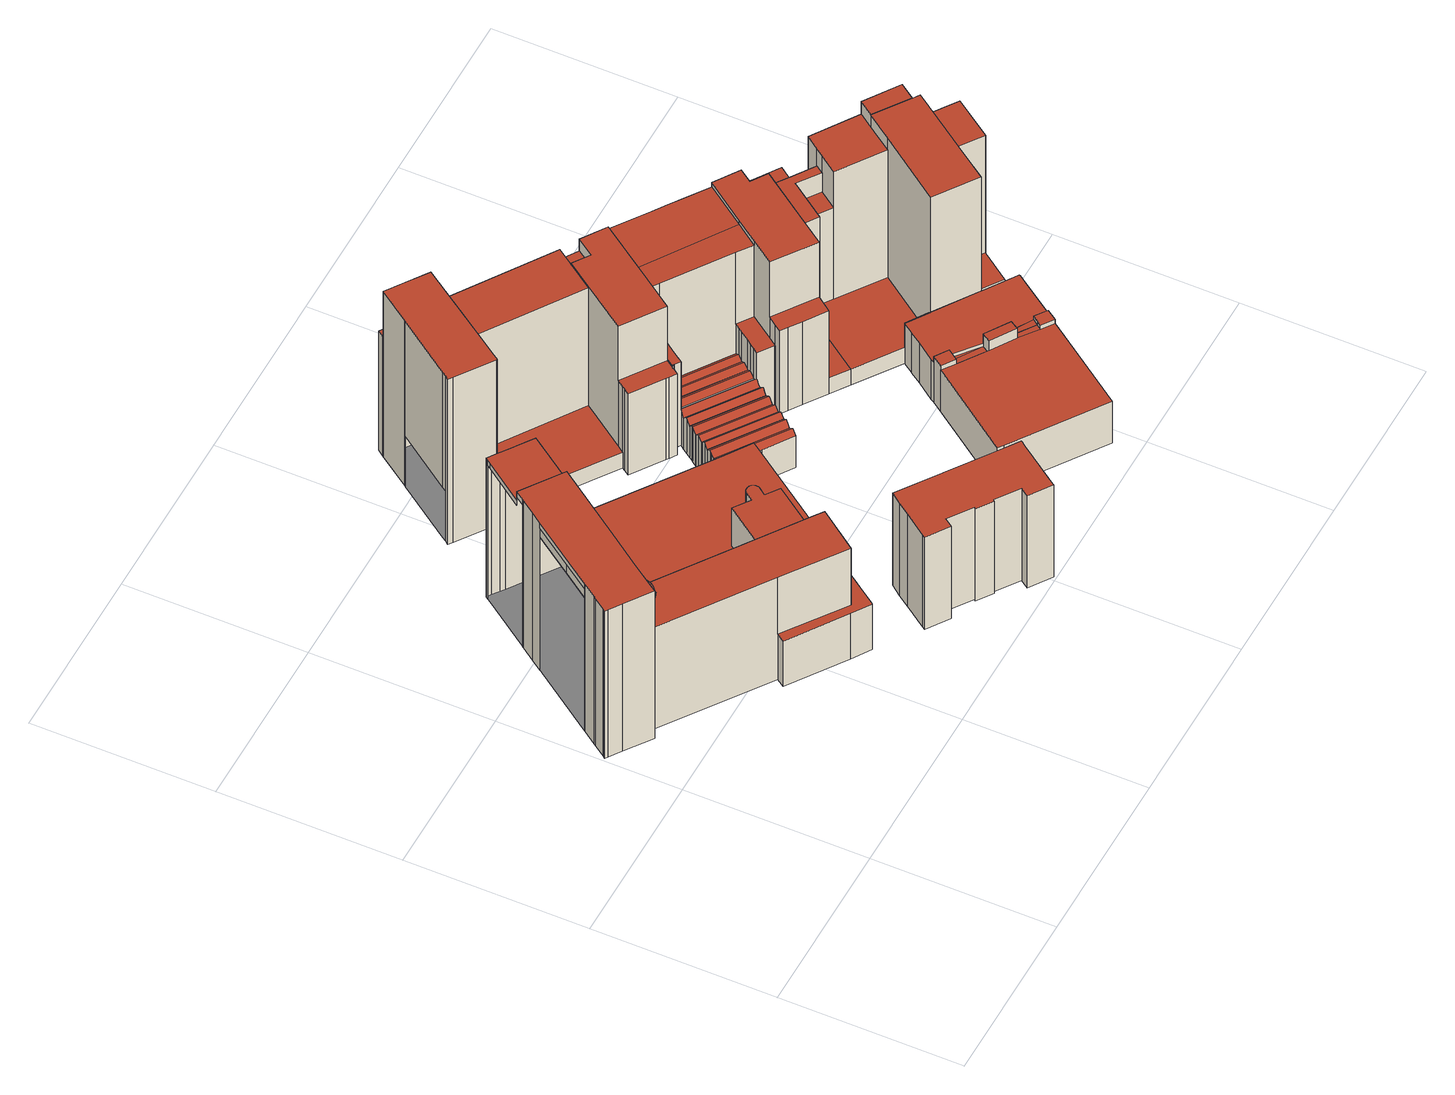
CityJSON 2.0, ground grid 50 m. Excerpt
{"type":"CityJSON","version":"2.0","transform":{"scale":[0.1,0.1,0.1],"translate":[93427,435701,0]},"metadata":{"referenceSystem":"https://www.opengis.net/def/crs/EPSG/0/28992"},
"CityObjects":{
"building1":{"type":"Building","attributes":{"TerrainHeight":2.02,"bron_geo":"Lidar 15-30 punten - nov. 2008","bron_tex":"UltraCAM-X 10cm juni 2008","status":"1","voll_tex":"complete"},"geometry":[{"type":"MultiSurface","lod":"2","boundaries":[[[0,1,2,3,4,5,6,7,8,9,10,11,12,13,14,15,16,17,18,19]],[[20,21,22,23,24,25,26,27,28,29,30,31,32,33,34,35,36]],[[37,38,39,40,41,42,43,44,45,46,47,48,49,50,51,52,53,54,55,56,57,58,59,60,61,62,63,64,65,66,67,68,69,70,71,72,73,74,75,76,77,78,79,80,81,82,83,84,85,86,87,88,89,90,91,92,93,94,95,96,97,98,99,100,101,102,103,104,105,106,107,108,109,110,111,112,113]],[[114,115,116,117,118,119,120,121,122,123,124,125,126,127,128,129,130,131,132]],[[133,134,135,136,137,138,139,140,141,142,143,144,145,146,147,148,149,150,151,152,153,154,155,156,157,158,159,160,161,162,163,164,165,166,167,168,169,170,171,172,173,174,175,176,177,178,179,180,181,182,183]],[[184,185,186,187,188,189,190,191,192]],[[193,194,195,196,197,198,199,200,201,202,203,204,205,206,207,208,209,210,211,212,213,214,215,216,217,218,219,220,221]],[[10,205,204,11]],[[9,206,205,10]],[[8,207,206,9]],[[7,208,207,8]],[[6,209,208,7]],[[5,210,209,6]],[[4,211,210,5]],[[3,222,223,4]],[[2,224,225,3]],[[1,226,224,2]],[[0,227,226,1]],[[19,228,229,0]],[[18,186,185,19]],[[17,51,50,18]],[[16,114,132,17]],[[15,30,29,16]],[[14,201,200,15]],[[13,202,201,14]],[[12,203,202,13]],[[11,204,203,12]],[[28,115,114,29]],[[27,116,115,28]],[[26,117,116,27]],[[25,118,117,26]],[[24,119,118,25]],[[23,120,119,24]],[[22,121,120,23]],[[21,122,121,22]],[[20,123,122,21]],[[36,124,123,20]],[[35,60,59,36]],[[34,183,182,35]],[[33,111,110,34]],[[32,112,111,33]],[[31,113,112,32]],[[30,200,199,31]],[[48,218,217,49]],[[47,219,218,48]],[[46,220,219,47]],[[45,230,220,46]],[[44,221,230,45]],[[43,193,221,44]],[[42,194,193,43]],[[41,195,194,42]],[[40,231,195,41]],[[39,196,231,40]],[[38,197,196,39]],[[37,198,197,38]],[[113,199,198,37]],[[131,52,51,132]],[[130,53,52,131]],[[129,54,53,130]],[[128,55,54,129]],[[127,56,55,128]],[[126,57,56,127]],[[125,58,57,126]],[[124,59,58,125]],[[181,61,60,182]],[[180,62,61,181]],[[179,63,62,180]],[[178,64,63,179]],[[177,65,64,178]],[[176,66,65,177]],[[175,67,66,176]],[[174,68,67,175]],[[173,69,68,174]],[[172,70,69,173]],[[171,71,70,172]],[[170,72,71,171]],[[169,73,72,170]],[[168,74,73,169]],[[167,75,74,168]],[[166,76,75,167]],[[165,77,76,166]],[[164,78,77,165]],[[163,79,78,164]],[[162,80,79,163]],[[161,81,80,162]],[[160,82,81,161]],[[159,83,82,160]],[[158,84,83,159]],[[157,85,84,158]],[[156,86,85,157]],[[155,87,86,156]],[[154,88,87,155]],[[153,89,88,154]],[[152,90,89,153]],[[151,91,90,152]],[[150,92,91,151]],[[149,93,92,150]],[[148,94,93,149]],[[147,95,94,148]],[[146,96,95,147]],[[145,97,96,146]],[[144,98,97,145]],[[143,99,98,144]],[[142,100,99,143]],[[141,101,100,142]],[[140,102,101,141]],[[139,103,102,140]],[[138,104,103,139]],[[137,105,104,138]],[[136,106,105,137]],[[135,107,106,136]],[[134,108,107,135]],[[133,109,108,134]],[[183,110,109,133]],[[184,232,233,185]],[[192,234,232,184]],[[191,214,213,192]],[[190,215,214,191]],[[189,216,215,190]],[[188,235,216,189]],[[187,217,235,188]],[[186,50,49,187]]],"semantics":{"surfaces":[{"type":"RoofSurface"},{"type":"GroundSurface"},{"type":"WallSurface"}],"values":[0,0,0,0,0,0,1,2,2,2,2,2,2,2,2,2,2,2,2,2,2,2,2,2,2,2,2,2,2,2,2,2,2,2,2,2,2,2,2,2,2,2,2,2,2,2,2,2,2,2,2,2,2,2,2,2,2,2,2,2,2,2,2,2,2,2,2,2,2,2,2,2,2,2,2,2,2,2,2,2,2,2,2,2,2,2,2,2,2,2,2,2,2,2,2,2,2,2,2,2,2,2,2,2,2,2,2,2,2,2,2,2,2,2,2,2,2,2,2,2,2,2]}}]},
"building2":{"type":"Building","attributes":{"TerrainHeight":3.97,"bron_geo":"Lidar 15-30 punten - nov. 2008","bron_tex":"UltraCAM-X 10cm juni 2008","status":"1","voll_tex":"complete"},"geometry":[{"type":"MultiSurface","lod":"2","boundaries":[[[236,237,238,239,240,241,242,243,244,245,246,247,248,249,250,251,252,253,254,255,256,257]],[[258,259,260,261,262,263,264,265,266,267,268,269,270,271,272,273,274,275,276,277,278,279,280,281,282,283,284,285,286,287]],[[288,289,290,291,292,293,294,295,296,297,298,299,300,301,302,303,304,305,306,307,308,309,310,311,312,313,314,315,316,317,318,319,320,321,322,323,324,325,326,327,328,329,330,331,332,333,334,335,336,337]],[[240,314,313,241]],[[239,315,314,240]],[[238,316,315,239]],[[237,317,316,238]],[[236,318,317,237]],[[257,258,287,236]],[[256,298,297,257]],[[255,299,298,256]],[[254,300,299,255]],[[253,301,300,254]],[[252,302,301,253]],[[251,303,302,252]],[[250,304,303,251]],[[249,305,304,250]],[[248,306,305,249]],[[247,307,306,248]],[[246,308,307,247]],[[245,309,308,246]],[[244,310,309,245]],[[243,311,310,244]],[[242,312,311,243]],[[241,313,312,242]],[[286,319,318,287]],[[285,320,319,286]],[[284,321,320,285]],[[283,322,321,284]],[[282,323,322,283]],[[281,324,323,282]],[[280,325,324,281]],[[279,326,325,280]],[[278,327,326,279]],[[277,328,327,278]],[[276,329,328,277]],[[275,330,329,276]],[[274,331,330,275]],[[273,332,331,274]],[[272,333,332,273]],[[271,334,333,272]],[[270,335,334,271]],[[269,336,335,270]],[[268,337,336,269]],[[267,288,337,268]],[[266,289,288,267]],[[265,290,289,266]],[[264,291,290,265]],[[263,292,291,264]],[[262,293,292,263]],[[261,294,293,262]],[[260,295,294,261]],[[259,296,295,260]],[[258,297,296,259]]],"semantics":{"surfaces":[{"type":"RoofSurface"},{"type":"GroundSurface"},{"type":"WallSurface"}],"values":[0,0,1,2,2,2,2,2,2,2,2,2,2,2,2,2,2,2,2,2,2,2,2,2,2,2,2,2,2,2,2,2,2,2,2,2,2,2,2,2,2,2,2,2,2,2,2,2,2,2,2,2,2,2]}}]},
"building3":{"type":"Building","attributes":{"TerrainHeight":2.93,"bron_geo":"Lidar 15-30 punten - nov. 2008","bron_tex":"UltraCAM-X 10cm juni 2008","status":"1","voll_tex":"complete"},"geometry":[{"type":"MultiSurface","lod":"2","boundaries":[[[338,339,340,341,342,343,344,345]],[[346,347,348,349,350,351,352]],[[353,354,355,356,357,358,359,360]],[[361,362,363,364,365]],[[366,367,368,369,370]],[[368,367,371,372,373]],[[374,375,376,377,378]],[[379,380,374,378,381]],[[382,383,384,385,386,387]],[[388,389,383,382,390,391]],[[392,393,394,395]],[[393,396,397,394]],[[398,399,400,401,402]],[[403,399,398,404,405]],[[406,407,408,409,410]],[[376,375,411,406,410,412]],[[413,414,415,416]],[[417,413,416,418]],[[419,420,421,422,423,424,425,426,427,428,429,430,431,432,433,434,435,436,437]],[[438,439,440,441,442,443,444,445,446,447,448,449,450,451,452,453,454,455,456]],[[457,458,459,460]],[[461,462,457,460,463,464]],[[465,392,395,466]],[[467,465,466,468]],[[469,470,471,472]],[[473,469,472,474]],[[475,476,477,478]],[[479,480,481,482,483]],[[484,485,486,487]],[[488,489,490,491]],[[492,493,494,495,496,497]],[[498,499,500,501,502,503,504]],[[505,506,507,508]],[[509,510,511,512,513,514,515,516]],[[517,518,519,520,521,522,523,524,525,526]],[[527,528,529,530,531,532]],[[533,534,535,536,537,538,539,540,541,542,543]],[[544,545,546,547,548,549,550,551,552]],[[553,554,555,556,557,558]],[[559,560,561,562,563]],[[564,565,566,567,568,569]],[[570,571,572,573,574,575,576,577,578,579,580,581,582,583,584]],[[530,585,586,587,588,589,590,531]],[[591,592,593,594,595]],[[596,597,598,599]],[[600,601,602,603,604,605,592,591]],[[606,607,608,609,610,611]],[[612,613,614,615,616]],[[617,618,619,620,621,622,623,624,625,626,627]],[[628,629,630,631]],[[632,633,634,635,636,637,638,639,640,641,642,643,644,645,646,647,648,649,650,651,652,653,654,655,656,657,658,659,660,661,662,663,664,665,666,667,668,669,670,671,672,673,674,675,676,677,678,679,680,681,682,683,684,685,686,687,688,689,690,691,692,693,694,695,696,697,698,699,700,701,702,703,704,705,706,707,708,709,710,711,712,713,714,715,716,717,718,719,720,721,722,723,724,725,726,727,728,729,730,731]],[[415,732,733,416]],[[414,461,464,415]],[[413,734,735,414]],[[416,733,736,418]],[[417,737,734,413]],[[418,386,385,417]],[[436,712,711,437]],[[435,713,712,436]],[[434,714,713,435]],[[433,715,714,434]],[[432,716,715,433]],[[431,717,716,432]],[[430,718,717,431]],[[429,719,718,430]],[[428,720,719,429]],[[427,721,720,428]],[[426,722,721,427]],[[425,723,722,426]],[[424,724,723,425]],[[423,725,724,424]],[[422,726,725,423]],[[421,727,726,422]],[[420,728,727,421]],[[419,729,728,420]],[[455,693,692,456]],[[454,694,693,455]],[[453,695,694,454]],[[452,696,695,453]],[[451,697,696,452]],[[450,698,697,451]],[[449,699,698,450]],[[448,700,699,449]],[[447,701,700,448]],[[446,702,701,447]],[[445,703,702,446]],[[444,704,703,445]],[[443,705,704,444]],[[442,706,705,443]],[[441,707,706,442]],[[440,708,707,441]],[[439,709,708,440]],[[438,710,709,439]],[[344,614,613,345]],[[343,480,479,344]],[[342,475,478,343]],[[341,476,475,342]],[[340,555,554,341]],[[339,531,590,340]],[[338,542,541,738]],[[738,532,531,339]],[[345,623,622,338]],[[351,362,361,352]],[[350,484,487,351]],[[348,598,597,349]],[[347,739,740,348]],[[346,593,592,347]],[[358,530,529,741]],[[741,521,520,359]],[[357,585,530,358]],[[356,544,552,357]],[[355,365,364,356]],[[354,361,365,355]],[[353,346,352,354]],[[360,594,593,353]],[[359,502,501,360]],[[463,658,732,464]],[[462,742,650,457]],[[461,735,742,462]],[[465,743,744,392]],[[467,745,743,465]],[[468,471,470,467]],[[471,746,747,472]],[[472,747,748,474]],[[474,459,458,473]],[[369,749,750,370]],[[368,751,749,369]],[[366,752,753,367]],[[373,754,751,368]],[[372,755,754,373]],[[371,388,391,372]],[[367,753,756,371]],[[377,757,758,378]],[[376,759,757,377]],[[374,760,761,375]],[[378,758,655,381]],[[380,653,760,374]],[[379,654,653,380]],[[381,655,654,379]],[[387,657,762,382]],[[386,736,657,387]],[[384,651,737,385]],[[383,763,651,384]],[[390,764,755,391]],[[382,762,764,390]],[[389,765,763,383]],[[388,756,765,389]],[[402,766,767,398]],[[401,750,766,402]],[[400,366,370,401]],[[399,768,752,400]],[[404,769,770,405]],[[398,767,769,404]],[[403,771,768,399]],[[405,409,408,403]],[[409,770,772,410]],[[407,773,771,408]],[[406,774,773,407]],[[412,656,759,376]],[[410,772,656,412]],[[411,652,774,406]],[[375,761,652,411]],[[363,545,544,364]],[[362,487,486,363]],[[477,775,776,478]],[[476,554,553,477]],[[481,553,558,482]],[[480,776,775,481]],[[483,615,614,479]],[[490,601,600,491]],[[489,602,601,490]],[[491,777,778,488]],[[496,597,596,497]],[[495,350,349,496]],[[494,485,484,495]],[[493,547,546,494]],[[497,604,603,492]],[[503,647,646,504]],[[502,520,519,503]],[[500,595,594,501]],[[499,644,643,500]],[[498,645,644,499]],[[504,646,645,498]],[[507,493,779,508]],[[506,548,547,507]],[[505,635,634,506]],[[508,514,513,505]],[[515,603,602,516]],[[514,779,492,515]],[[512,780,635,513]],[[511,631,630,512]],[[510,611,610,511]],[[509,641,640,510]],[[516,489,488,509]],[[525,458,457,526]],[[524,470,469,781]],[[781,469,473,525]],[[523,744,745,524]],[[522,396,393,782]],[[782,393,392,523]],[[518,648,647,519]],[[517,649,648,518]],[[526,650,649,517]],[[528,522,521,529]],[[527,397,396,528]],[[532,541,540,527]],[[542,622,621,543]],[[783,394,397,540]],[[539,395,394,783]],[[784,466,395,539]],[[538,468,466,784]],[[537,748,746,538]],[[785,460,459,537]],[[536,463,460,785]],[[535,786,658,536]],[[534,659,786,535]],[[533,660,659,534]],[[543,661,660,533]],[[551,731,730,552]],[[550,632,731,551]],[[549,633,632,550]],[[548,634,633,549]],[[545,486,485,546]],[[557,689,688,558]],[[556,690,689,557]],[[555,691,690,556]],[[561,683,787,562]],[[560,684,683,561]],[[559,685,684,560]],[[563,686,685,559]],[[569,681,788,564]],[[568,682,681,569]],[[567,787,682,568]],[[566,563,562,567]],[[565,687,686,566]],[[583,677,676,584]],[[582,789,790,583]],[[581,791,789,582]],[[580,680,679,581]],[[579,788,680,580]],[[578,565,564,579]],[[577,688,687,578]],[[576,483,482,577]],[[575,616,615,576]],[[574,671,670,575]],[[573,672,671,574]],[[572,673,672,573]],[[571,674,673,572]],[[570,675,674,571]],[[584,676,675,570]],[[589,692,691,590]],[[588,438,456,589]],[[587,711,710,588]],[[586,419,437,587]],[[585,730,729,586]],[[595,643,792,591]],[[598,740,793,599]],[[599,605,604,596]],[[605,793,739,592]],[[591,792,642,600]],[[608,637,794,609]],[[607,638,637,608]],[[606,639,638,607]],[[611,640,639,606]],[[616,670,669,612]],[[626,667,666,627]],[[625,668,667,626]],[[624,669,668,625]],[[623,613,612,624]],[[620,662,661,621]],[[619,663,662,620]],[[618,664,663,619]],[[617,665,664,618]],[[627,666,665,617]],[[629,636,780,630]],[[628,794,636,629]],[[631,610,609,628]]],"semantics":{"surfaces":[{"type":"RoofSurface"},{"type":"GroundSurface"},{"type":"WallSurface"}],"values":[0,0,0,0,0,0,0,0,0,0,0,0,0,0,0,0,0,0,0,0,0,0,0,0,0,0,0,0,0,0,0,0,0,0,0,0,0,0,0,0,0,0,0,0,0,0,0,0,0,0,1,2,2,2,2,2,2,2,2,2,2,2,2,2,2,2,2,2,2,2,2,2,2,2,2,2,2,2,2,2,2,2,2,2,2,2,2,2,2,2,2,2,2,2,2,2,2,2,2,2,2,2,2,2,2,2,2,2,2,2,2,2,2,2,2,2,2,2,2,2,2,2,2,2,2,2,2,2,2,2,2,2,2,2,2,2,2,2,2,2,2,2,2,2,2,2,2,2,2,2,2,2,2,2,2,2,2,2,2,2,2,2,2,2,2,2,2,2,2,2,2,2,2,2,2,2,2,2,2,2,2,2,2,2,2,2,2,2,2,2,2,2,2,2,2,2,2,2,2,2,2,2,2,2,2,2,2,2,2,2,2,2,2,2,2,2,2,2,2,2,2,2,2,2,2,2,2,2,2,2,2,2,2,2,2,2,2,2,2,2,2,2,2,2,2,2,2,2,2,2,2,2,2,2,2,2,2,2,2,2,2,2,2,2,2,2,2,2,2,2,2,2,2,2,2,2,2]}}]},
"building4":{"type":"Building","attributes":{"TerrainHeight":3.04,"bron_geo":"Lidar 15-30 punten - nov. 2008","bron_tex":"UltraCAM-X 10cm juni 2008","status":"1","voll_tex":"complete"},"geometry":[{"type":"MultiSurface","lod":"2","boundaries":[[[795,796,797,798]],[[799,800,801,802,803,804,805,806,807]],[[803,808,809,804]],[[810,811,812]],[[813,810,812,814]],[[815,816,817,818,819,820,821,822,823,824,825,778,777,826,827,828,829,830]],[[831,818,832,833]],[[834,835,836,837]],[[838,839,840,841]],[[842,843,844,845,846,847,848,849,850,851,852,853,854,855,642,641,856]],[[797,810,813,798]],[[796,817,816,797]],[[857,833,832,796]],[[795,804,809,857]],[[798,805,804,795]],[[807,858,850,799]],[[805,813,814,806]],[[801,848,859,802]],[[800,849,848,801]],[[799,850,849,800]],[[811,860,861,812]],[[812,861,862,814]],[[829,852,851,830]],[[828,853,852,829]],[[827,854,853,828]],[[826,855,854,827]],[[777,642,855,826]],[[825,856,641,778]],[[824,842,856,825]],[[823,843,842,824]],[[822,844,843,823]],[[821,845,844,822]],[[820,846,845,821]],[[819,847,846,820]],[[815,811,810,816]],[[863,817,832]],[[833,809,808,831]],[[836,818,831,864]],[[864,808,803,837]],[[835,819,818,836]],[[834,859,847,835]],[[837,803,802,834]],[[841,851,858,838]],[[840,815,830,841]],[[839,862,860,840]],[[838,807,806,839]]],"semantics":{"surfaces":[{"type":"RoofSurface"},{"type":"GroundSurface"},{"type":"WallSurface"}],"values":[0,0,0,0,0,0,0,0,0,1,2,2,2,2,2,2,2,2,2,2,2,2,2,2,2,2,2,2,2,2,2,2,2,2,2,2,2,2,2,2,2,2,2,2,2,2]}}]}
},
"vertices":[
[246,1048,526],[243,1044,526],[218,1007,526],[197,978,526],[68,795,526],[67,793,526],[41,756,526],[36,749,526],[15,719,526],[12,715,526],[11,714,526],[10,712,526],[17,707,526],[50,684,526],[121,634,526],[136,656,526],[172,708,526],[241,805,526],[374,994,526],[263,1072,526],[267,710,364],[258,701,364],[248,693,364],[236,689,364],[223,686,364],[210,687,364],[198,690,364],[186,695,364],[176,703,364],[172,708,364],[136,656,364],[422,454,364],[584,338,364],[663,447,364],[640,464,364],[530,541,364],[274,721,364],[407,432,162],[559,327,162],[609,293,162],[612,297,162],[643,341,162],[656,360,162],[679,392,162],[746,488,162],[753,498,162],[758,505,162],[950,778,162],[876,828,162],[462,1120,162],[374,994,162],[241,805,162],[251,800,162],[261,792,162],[269,782,162],[275,771,162],[279,758,162],[280,746,162],[278,733,162],[274,721,162],[530,541,162],[628,679,162],[672,647,162],[686,667,162],[687,668,162],[688,669,162],[689,670,162],[690,671,162],[691,671,162],[692,672,162],[693,673,162],[694,673,162],[695,674,162],[697,674,162],[698,674,162],[699,674,162],[700,674,162],[702,674,162],[703,674,162],[704,674,162],[705,674,162],[706,673,162],[708,673,162],[709,672,162],[710,672,162],[711,671,162],[712,670,162],[713,669,162],[714,669,162],[714,668,162],[715,667,162],[716,666,162],[716,665,162],[717,663,162],[717,662,162],[718,661,162],[718,660,162],[718,659,162],[718,657,162],[718,656,162],[718,655,162],[718,654,162],[718,652,162],[718,651,162],[717,650,162],[717,649,162],[716,648,162],[715,647,162],[701,627,162],[737,601,162],[640,464,162],[663,447,162],[584,338,162],[422,454,162],[172,708,362],[176,703,362],[186,695,362],[198,690,362],[210,687,362],[223,686,362],[236,689,362],[248,693,362],[258,701,362],[267,710,362],[274,721,362],[278,733,362],[280,746,362],[279,758,362],[275,771,362],[269,782,362],[261,792,362],[251,800,362],[241,805,362],[737,601,298],[701,627,298],[715,647,298],[716,648,298],[717,649,298],[717,650,298],[718,651,298],[718,652,298],[718,654,298],[718,655,298],[718,656,298],[718,657,298],[718,659,298],[718,660,298],[718,661,298],[717,662,298],[717,663,298],[716,665,298],[716,666,298],[715,667,298],[714,668,298],[714,669,298],[713,669,298],[712,670,298],[711,671,298],[710,672,298],[709,672,298],[708,673,298],[706,673,298],[705,674,298],[704,674,298],[703,674,298],[702,674,298],[700,674,298],[699,674,298],[698,674,298],[697,674,298],[695,674,298],[694,673,298],[693,673,298],[692,672,298],[691,671,298],[690,671,298],[689,670,298],[688,669,298],[687,668,298],[686,667,298],[672,647,298],[628,679,298],[530,541,298],[640,464,298],[341,1182,496],[263,1072,496],[374,994,496],[462,1120,496],[394,1168,496],[382,1177,496],[364,1190,496],[352,1198,496],[348,1192,496],[679,392,0],[656,360,0],[643,341,0],[609,293,0],[559,327,0],[407,432,0],[422,454,0],[136,656,0],[121,634,0],[50,684,0],[17,707,0],[10,712,0],[11,714,0],[12,715,0],[15,719,0],[36,749,0],[41,756,0],[67,793,0],[68,795,0],[341,1182,0],[348,1192,0],[352,1198,0],[364,1190,0],[382,1177,0],[462,1120,0],[876,828,0],[950,778,0],[758,505,0],[746,488,0],[197,978,507],[68,795,507],[218,1007,0],[197,978,0],[243,1044,0],[246,1048,0],[263,1072,507],[246,1048,507],[753,498,0],[612,297,0],[341,1182,477],[263,1072,477],[348,1192,477],[394,1168,0],
[871,304,329],[817,342,329],[794,311,329],[772,279,329],[728,217,329],[723,210,329],[783,168,329],[798,190,329],[862,145,329],[859,142,329],[901,112,329],[904,116,329],[967,71,329],[952,49,329],[1011,7,329],[1012,9,329],[1017,15,329],[1025,28,329],[1094,125,329],[1102,136,329],[1104,140,329],[1050,178,329],[1050,178,78],[1091,213,78],[1088,219,78],[1084,224,78],[1079,229,78],[1074,233,78],[1068,237,78],[1062,240,78],[1056,243,78],[1050,245,78],[1043,247,78],[1036,260,78],[1027,272,78],[1017,284,78],[1006,294,78],[994,302,78],[981,309,78],[967,315,78],[952,319,78],[938,321,78],[934,327,78],[930,332,78],[925,337,78],[920,341,78],[915,345,78],[909,348,78],[903,351,78],[896,353,78],[890,355,78],[871,304,78],[1050,245,0],[1056,243,0],[1062,240,0],[1068,237,0],[1074,233,0],[1079,229,0],[1084,224,0],[1088,219,0],[1091,213,0],[1050,178,0],[1104,140,0],[1102,136,0],[1094,125,0],[1025,28,0],[1017,15,0],[1012,9,0],[1011,7,0],[952,49,0],[967,71,0],[904,116,0],[901,112,0],[859,142,0],[862,145,0],[798,190,0],[783,168,0],[723,210,0],[728,217,0],[772,279,0],[794,311,0],[817,342,0],[871,304,0],[890,355,0],[896,353,0],[903,351,0],[909,348,0],[915,345,0],[920,341,0],[925,337,0],[930,332,0],[934,327,0],[938,321,0],[952,319,0],[967,315,0],[981,309,0],[994,302,0],[1006,294,0],[1017,284,0],[1027,272,0],[1036,260,0],[1043,247,0],
[993,1031,483],[1079,1154,483],[1161,1272,483],[1095,1316,483],[1062,1268,483],[1017,1299,483],[969,1230,483],[883,1108,483],[1393,879,449],[1441,845,449],[1512,945,449],[1571,903,449],[1586,924,449],[1526,965,449],[1478,1000,449],[1393,879,492],[1478,1000,492],[1435,1029,492],[1459,1064,492],[1392,1109,492],[1312,996,492],[1223,871,492],[1333,793,492],[1478,1000,441],[1526,965,441],[1551,1001,441],[1459,1064,441],[1435,1029,441],[1105,790,112],[1113,802,125],[944,922,125],[936,911,113],[936,910,112],[1122,814,112],[953,934,112],[952,933,112],[1063,730,126],[1071,743,113],[902,862,113],[897,855,120],[893,849,126],[979,770,113],[1054,718,113],[884,837,113],[962,947,125],[1131,827,125],[1134,831,121],[1140,841,111],[971,960,111],[965,951,121],[1122,814,111],[1128,823,121],[953,935,112],[953,934,111],[1211,940,115],[1219,952,126],[1049,1071,126],[1041,1059,115],[1227,964,115],[1057,1083,115],[928,899,127],[1097,779,127],[1105,790,114],[936,910,114],[933,906,119],[1090,768,114],[927,897,125],[920,888,114],[1080,756,127],[1089,767,114],[1090,768,113],[920,888,113],[911,875,127],[1076,750,120],[907,869,120],[1149,852,126],[1157,864,112],[988,984,112],[980,972,126],[1140,841,112],[971,960,112],[1317,1162,91],[1317,1164,91],[1316,1165,91],[1316,1167,91],[1315,1168,91],[1314,1170,91],[1313,1171,91],[1312,1172,91],[1311,1174,91],[1309,1175,91],[1308,1175,91],[1306,1176,91],[1305,1177,91],[1303,1177,91],[1302,1178,91],[1300,1178,91],[1298,1178,91],[1297,1178,91],[1295,1178,91],[1258,1203,91],[1258,1205,91],[1257,1207,91],[1257,1208,91],[1256,1210,91],[1255,1211,91],[1254,1212,91],[1253,1214,91],[1252,1215,91],[1251,1216,91],[1249,1217,91],[1248,1218,91],[1246,1218,91],[1245,1219,91],[1243,1219,91],[1241,1219,91],[1240,1219,91],[1238,1219,91],[1236,1219,91],[1166,877,128],[1175,890,111],[1006,1009,112],[997,997,128],[1157,864,111],[1159,868,116],[997,996,128],[988,984,111],[1202,928,127],[1032,1047,127],[1193,915,115],[1024,1034,115],[1184,903,126],[1193,915,114],[1024,1034,114],[1015,1022,126],[1175,890,114],[1006,1009,114],[1062,1268,441],[1095,1316,441],[1050,1346,441],[1017,1299,441],[969,1230,476],[1017,1299,476],[1050,1346,476],[755,1545,476],[676,1429,476],[1586,924,246],[1612,960,246],[1551,1001,246],[1526,965,246],[1642,513,149],[1530,592,146],[1526,595,146],[1472,633,144],[1657,770,511],[1733,878,511],[1612,960,511],[1586,924,511],[1571,903,511],[1537,855,511],[1212,816,296],[1244,793,296],[1303,752,296],[1333,793,296],[1223,871,296],[1206,847,296],[1193,829,296],[1797,774,556],[1826,815,556],[1733,878,556],[1705,839,556],[1642,513,555],[1687,577,555],[1743,657,555],[1816,761,555],[1797,774,555],[1705,839,555],[1657,770,555],[1530,592,555],[1205,850,221],[1204,848,221],[1206,847,221],[1223,871,221],[1268,935,221],[1227,964,221],[1211,940,221],[1193,915,221],[1175,890,221],[1166,877,221],[1057,1083,476],[1227,964,476],[1268,935,476],[1312,996,476],[1079,1154,476],[1039,1096,476],[979,1007,298],[980,1008,298],[983,1007,298],[997,996,298],[1006,1009,298],[1024,1034,298],[1041,1059,298],[1057,1083,298],[1039,1096,298],[993,1031,298],[977,1008,298],[1459,1064,300],[1551,1001,300],[1612,960,300],[1733,878,300],[1826,815,300],[1842,804,300],[1844,806,300],[1399,1119,300],[1392,1109,300],[1050,1346,215],[1095,1316,215],[1161,1272,215],[1168,1282,215],[768,1563,215],[755,1545,215],[727,1588,361],[729,1591,361],[729,1592,361],[711,1605,361],[709,1601,361],[649,1620,426],[698,1586,426],[709,1601,426],[711,1605,426],[662,1639,426],[650,1622,426],[474,1346,590],[571,1278,590],[572,1277,590],[575,1280,590],[577,1284,590],[582,1291,590],[676,1429,590],[755,1545,590],[698,1586,590],[649,1620,590],[588,1533,590],[585,1530,590],[477,1376,590],[470,1365,590],[462,1355,590],[1392,1109,476],[1317,1162,476],[1295,1178,476],[1258,1203,476],[1236,1219,476],[1161,1272,476],[1352,718,56],[1441,845,56],[1393,879,56],[1333,793,56],[1303,752,56],[1537,855,382],[1571,903,382],[1512,945,382],[1478,897,382],[1472,633,56],[1526,595,56],[1530,592,56],[1657,770,56],[1537,855,56],[1478,897,56],[1775,515,57],[1776,517,57],[1830,593,57],[1832,595,57],[1743,657,57],[1687,577,57],[869,1089,56],[883,1108,56],[969,1230,56],[676,1429,56],[582,1291,56],[940,1007,290],[946,1003,290],[965,990,290],[974,1003,290],[977,1008,290],[993,1031,290],[883,1108,290],[869,1089,290],[865,1082,290],[864,1081,290],[855,1067,290],[1832,595,476],[1904,699,476],[1816,761,476],[1743,657,476],[1844,806,0],[1842,804,0],[1826,815,0],[1797,774,0],[1904,699,0],[1830,593,0],[1776,517,0],[1775,515,0],[1687,577,0],[1642,513,0],[1472,633,0],[1303,752,0],[1244,793,0],[1212,816,0],[1193,829,0],[1206,847,0],[1204,848,0],[1205,850,0],[1166,877,0],[1134,831,0],[1076,750,0],[1054,718,0],[979,770,0],[884,837,0],[907,869,0],[965,951,0],[997,996,0],[980,1008,0],[979,1007,0],[977,1008,0],[974,1003,0],[965,990,0],[946,1003,0],[940,1007,0],[855,1067,0],[864,1081,0],[865,1082,0],[869,1089,0],[582,1291,0],[577,1284,0],[575,1280,0],[572,1277,0],[571,1278,0],[474,1346,0],[462,1355,0],[470,1365,0],[477,1376,0],[585,1530,0],[588,1533,0],[650,1622,0],[662,1639,0],[729,1592,0],[729,1591,0],[727,1588,0],[709,1601,0],[698,1586,0],[755,1545,0],[768,1563,0],[1168,1282,0],[1161,1272,0],[1236,1219,0],[1238,1219,0],[1240,1219,0],[1241,1219,0],[1243,1219,0],[1245,1219,0],[1246,1218,0],[1248,1218,0],[1249,1217,0],[1251,1216,0],[1252,1215,0],[1253,1214,0],[1254,1212,0],[1255,1211,0],[1256,1210,0],[1257,1208,0],[1257,1207,0],[1258,1205,0],[1258,1203,0],[1295,1178,0],[1297,1178,0],[1298,1178,0],[1300,1178,0],[1302,1178,0],[1303,1177,0],[1305,1177,0],[1306,1176,0],[1308,1175,0],[1309,1175,0],[1311,1174,0],[1312,1172,0],[1313,1171,0],[1314,1170,0],[1315,1168,0],[1316,1167,0],[1316,1165,0],[1317,1164,0],[1317,1162,0],[1392,1109,0],[1399,1119,0],[988,984,0],[980,972,0],[1149,852,0],[1157,864,0],[971,960,0],[1140,841,0],[1039,1096,483],[1441,845,0],[1512,945,0],[1268,935,492],[1159,868,0],[1202,928,0],[1211,940,0],[1193,915,0],[1024,1034,0],[1015,1022,0],[1006,1009,0],[936,911,0],[936,910,0],[944,922,0],[1105,790,0],[1113,802,0],[952,933,0],[953,934,0],[1122,814,0],[897,855,0],[893,849,0],[902,862,0],[1063,730,0],[1071,743,0],[962,947,0],[1131,827,0],[953,935,0],[1128,823,0],[933,906,0],[928,899,0],[1097,779,0],[927,897,0],[920,888,0],[1090,768,0],[911,875,0],[1089,767,0],[1080,756,0],[1050,1346,0],[1017,1299,0],[1472,633,143],[1642,513,148],[1705,839,511],[1816,761,0],[1184,903,221],[1219,952,221],[1049,1071,298],[1032,1047,298],[997,997,298],[983,1007,0],[711,1605,0],[649,1620,0],[477,1376,180],[470,1365,180],[585,1530,180],[1352,718,0],[1478,897,0],[1832,595,0],
[1545,368,181],[1559,391,181],[1494,434,181],[1479,411,181],[1205,254,148],[1220,243,148],[1462,73,148],[1627,308,148],[1594,331,148],[1545,368,148],[1479,411,148],[1405,462,148],[1370,487,148],[1603,344,148],[1552,380,148],[1494,434,135],[1426,491,135],[1420,482,135],[1479,411,135],[1405,462,135],[1426,491,144],[1494,434,146],[1559,391,148],[1614,359,149],[1646,336,150],[1652,343,150],[1708,424,150],[1727,451,150],[1728,453,150],[1725,455,150],[1659,501,148],[1453,605,143],[1452,604,143],[1431,573,143],[1396,524,143],[1390,515,143],[1603,344,149],[1559,391,149],[1552,380,149],[1627,308,162],[1646,336,162],[1614,359,162],[1594,331,162],[1370,487,163],[1405,462,163],[1426,491,163],[1390,515,163],[1725,455,0],[1728,453,0],[1727,451,0],[1708,424,0],[1652,343,0],[1646,336,0],[1462,73,0],[1220,243,0],[1205,254,0],[1390,515,0],[1396,524,0],[1431,573,0],[1452,604,0],[1453,605,0],[1659,501,0],[1552,380,181],[1370,487,0],[1627,308,0],[1426,491,0],[1420,482,0],[1405,462,0],[1592,372,149],[1603,344,162]
]}
